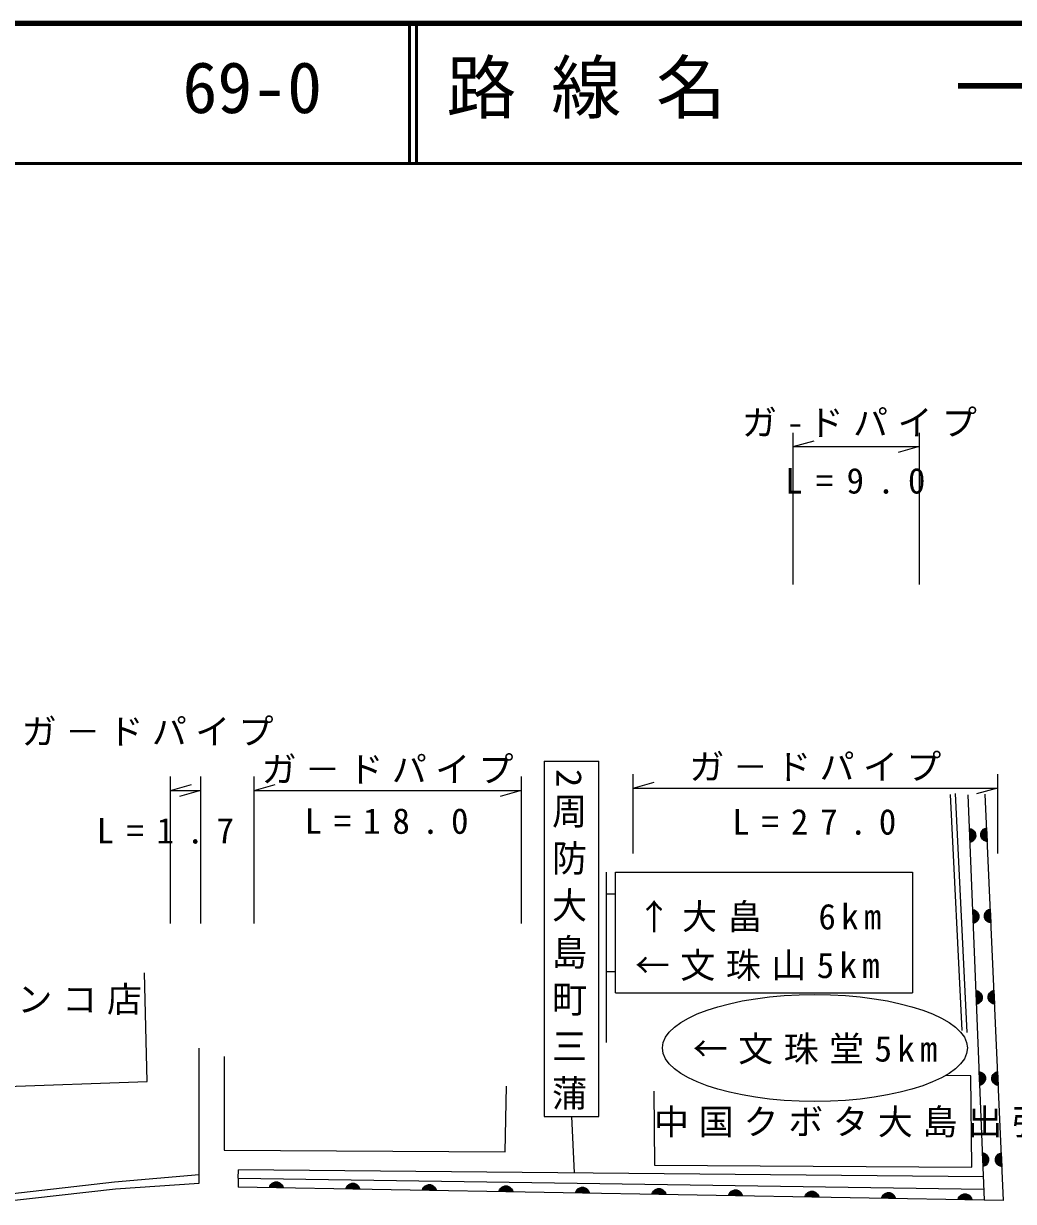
# Model space of a CAD drawing. Units: millimetres, scale not verified. Extents: x 40000 to 680000, y 20000 to 380000.
# Drawn here: x 150165 to 220908, y 295780 to 380000 of the extents above; entities that cross this region are included whole.
import ezdxf
from ezdxf.enums import TextEntityAlignment as Align

# ---------------------------------------------------------------- set-up
doc = ezdxf.new("R2010")
doc.units = ezdxf.units.MM
doc.header["$LTSCALE"] = 1000
for name, color, linetype, lineweight in [('M-BGD', 7, 'Continuous', 25), ('M-BMK-HTXT', 7, 'Continuous', 13), ('M-BMK-OTRS', 5, 'Continuous', 25), ('M-STR-STR3', 7, 'Continuous', 25), ('M-STR-STRC', 7, 'Continuous', 25), ('M-TTL', 2, 'Continuous', 140), ('M-TTL-LINE', 7, 'Continuous', 50)]:
    doc.layers.add(name, color=color, linetype=linetype, lineweight=lineweight)
doc.layers.add('M-STR-HTXT', color=7, linetype='Continuous')
doc.layers.add('M-TTL-TXT', color=7, linetype='Continuous')
doc.styles.add('@ＭＳ ゴシック', font='')
doc.styles.add('ＭＳ ゴシック', font='')
doc.styles.get('@ＭＳ ゴシック').set_extended_font_data('@MS Gothic')
doc.styles.get('ＭＳ ゴシック').set_extended_font_data('MS Gothic')

msp = doc.modelspace()

# ---------------------------------------------------------------- linework, layer by layer
at = {"layer": 'M-BGD'}
for p, q in [((205162, 339893), (205162, 350748)), ((214162, 350748), (214162, 339893)), ((205162, 349748), (206662, 350168)), ((205162, 349748), (214162, 349748)), ((214162, 349748), (212662, 349328)), ((160664, 315651), (160664, 326160)), ((162800, 326160), (162800, 315651)), ((166640, 315651), (166640, 326160)), ((185722, 326160), (185722, 315651)), ((193732, 320652), (193732, 326337)), ((219770, 326337), (219770, 320652)), ((160664, 325160), (162164, 325580)), ((160664, 325160), (162800, 325160)), ((162800, 325160), (161300, 324740)), ((166640, 325160), (168140, 325580)), ((166640, 325160), (185722, 325160)), ((185722, 325160), (184222, 324740)), ((193732, 325336), (195232, 325756)), ((193732, 325336), (219770, 325337)), ((219770, 325337), (218270, 324916)), ((216396, 324873), (217209, 308012)), ((216752, 324950), (217576, 307865)), ((218830, 295878), (217677, 324847)), ((218871, 324903), (220181, 295855)), ((217773, 322449), (217894, 322414)), ((217812, 321450), (217773, 322449)), ((217871, 321493), (217834, 322412)), ((217894, 322414), (217996, 322358)), ((217895, 322394), (217930, 321515)), ((217989, 321537), (217956, 322377)), ((217996, 322358), (218100, 322262)), ((218018, 322319), (218047, 321600)), ((218104, 321662), (218080, 322262)), ((218100, 322262), (218164, 322165)), ((218180, 321765), (218124, 321663)), ((218144, 322164), (218160, 321764)), ((218164, 322165), (218209, 322047)), ((218215, 321887), (218180, 321765)), ((218209, 322047), (218215, 321887)), ((218579, 322059), (218614, 322181)), ((218586, 321899), (218579, 322059)), ((218632, 321781), (218586, 321899)), ((218614, 322181), (218669, 322283)), ((218696, 321684), (218632, 321781)), ((218652, 321782), (218634, 322182)), ((218669, 322283), (218765, 322388)), ((218689, 322284), (218716, 321685)), ((218779, 321628), (218746, 322347)), ((218765, 322388), (218862, 322452)), ((218804, 322410), (218841, 321570)), ((218862, 322452), (218980, 322498)), ((218902, 321553), (218863, 322432)), ((218922, 322455), (218963, 321536)), ((218980, 322498), (219025, 321499)), ((217931, 321495), (217812, 321450)), ((218028, 321559), (217931, 321495)), ((218124, 321663), (218028, 321559)), ((218800, 321589), (218696, 321684)), ((218903, 321533), (218800, 321589)), ((219025, 321499), (218903, 321533)), ((219124, 316643), (219242, 316688)), ((219242, 316688), (219287, 315689)), ((218003, 316656), (218125, 316621)), ((218043, 315657), (218003, 316656)), ((218101, 315699), (218065, 316618)), ((218125, 316621), (218227, 316565)), ((218125, 316601), (218160, 315721)), ((218220, 315744), (218186, 316583)), ((218227, 316565), (218331, 316469)), ((218249, 316525), (218277, 315806)), ((218355, 315869), (218259, 315765)), ((218335, 315868), (218311, 316468)), ((218331, 316469), (218395, 316371)), ((218411, 315971), (218355, 315869)), ((218375, 316370), (218391, 315971)), ((218395, 316371), (218440, 316253)), ((218446, 316093), (218411, 315971)), ((218440, 316253), (218446, 316093)), ((218841, 316249), (218876, 316371)), ((218848, 316090), (218841, 316249)), ((218894, 315972), (218848, 316090)), ((218876, 316371), (218931, 316474)), ((218958, 315874), (218894, 315972)), ((218914, 315973), (218896, 316372)), ((218931, 316474), (219027, 316578)), ((218951, 316475), (218978, 315875)), ((219063, 315779), (218958, 315874)), ((219041, 315818), (219008, 316537)), ((219027, 316578), (219124, 316643)), ((219066, 316600), (219103, 315761)), ((219164, 315743), (219125, 316623)), ((219184, 316645), (219225, 315726)), ((218161, 315701), (218043, 315657)), ((218259, 315765), (218161, 315701)), ((219165, 315724), (219063, 315779)), ((219287, 315689), (219165, 315724)), ((158989, 304349), (158809, 312118)), ((218234, 310862), (218355, 310827)), ((218273, 309863), (218234, 310862)), ((218332, 309905), (218295, 310825)), ((218355, 310827), (218457, 310771)), ((218356, 310807), (218391, 309928)), ((218450, 309950), (218417, 310789)), ((219288, 310769), (219386, 310833)), ((219327, 310790), (219365, 309951)), ((219386, 310833), (219504, 310878)), ((219426, 309934), (219387, 310813)), ((219446, 310836), (219487, 309917)), ((219504, 310878), (219549, 309879)), ((218489, 309972), (218392, 309908)), ((218457, 310771), (218561, 310675)), ((218479, 310732), (218508, 310012)), ((218585, 310075), (218489, 309972)), ((218565, 310075), (218541, 310674)), ((218561, 310675), (218625, 310578)), ((218641, 310178), (218585, 310075)), ((218605, 310577), (218621, 310177)), ((218625, 310578), (218670, 310459)), ((218676, 310299), (218641, 310178)), ((218670, 310459), (218676, 310299)), ((219103, 310440), (219138, 310562)), ((219110, 310280), (219103, 310440)), ((219156, 310162), (219110, 310280)), ((219138, 310562), (219193, 310664)), ((219220, 310065), (219156, 310162)), ((219176, 310163), (219158, 310562)), ((219193, 310664), (219288, 310769)), ((219213, 310665), (219240, 310066)), ((219325, 309969), (219220, 310065)), ((219303, 310008), (219270, 310728)), ((219427, 309914), (219325, 309969)), ((218392, 309908), (218273, 309863)), ((219549, 309879), (219427, 309914)), ((162705, 297086), (162705, 306747)), ((164500, 306151), (164500, 299447)), ((218464, 305068), (218586, 305033)), ((218504, 304069), (218464, 305068)), ((218562, 304112), (218526, 305031)), ((218586, 305033), (218688, 304977)), ((218586, 305013), (218621, 304134)), ((218681, 304156), (218647, 304996)), ((218688, 304977), (218792, 304881)), ((218709, 304938), (218738, 304219)), ((218796, 304281), (218772, 304881)), ((218792, 304881), (218856, 304784)), ((219455, 304855), (219551, 304959)), ((219565, 304199), (219532, 304918)), ((219551, 304959), (219648, 305023)), ((219590, 304981), (219627, 304142)), ((219648, 305023), (219766, 305069)), ((219688, 304124), (219649, 305003)), ((219708, 305026), (219749, 304107)), ((219766, 305069), (219811, 304070)), ((142085, 303774), (158989, 304349)), ((217854, 304759), (216070, 304788)), ((217928, 298239), (217854, 304759)), ((218622, 304114), (218504, 304069)), ((218720, 304178), (218622, 304114)), ((218816, 304282), (218720, 304178)), ((218872, 304384), (218816, 304282)), ((218836, 304783), (218852, 304383)), ((218856, 304784), (218900, 304666)), ((218907, 304506), (218872, 304384)), ((218900, 304666), (218907, 304506)), ((219365, 304630), (219400, 304752)), ((219372, 304470), (219365, 304630)), ((219418, 304352), (219372, 304470)), ((219400, 304752), (219455, 304855)), ((219482, 304255), (219418, 304352)), ((219438, 304353), (219420, 304753)), ((219475, 304855), (219502, 304256)), ((219586, 304160), (219482, 304255)), ((219689, 304104), (219586, 304160)), ((219811, 304070), (219689, 304104)), ((184586, 299336), (184685, 304014)), ((195197, 303653), (195253, 298371)), ((164500, 299447), (184586, 299336)), ((218695, 299275), (218816, 299240)), ((218734, 298276), (218695, 299275)), ((218793, 298318), (218756, 299237)), ((218816, 299240), (218918, 299184)), ((218817, 299220), (218852, 298340)), ((218911, 298363), (218878, 299202)), ((218918, 299184), (219022, 299088)), ((218940, 299144), (218969, 298425)), ((219026, 298487), (219002, 299087)), ((219022, 299088), (219086, 298990)), ((219066, 298989), (219082, 298590)), ((219086, 298990), (219131, 298872)), ((219662, 298942), (219717, 299045)), ((219717, 299045), (219813, 299149)), ((219737, 299046), (219764, 298446)), ((219827, 298389), (219794, 299109)), ((219813, 299149), (219910, 299214)), ((219851, 299171), (219889, 298332)), ((219910, 299214), (220028, 299259)), ((219950, 298315), (219911, 299194)), ((219970, 299217), (220011, 298297)), ((220028, 299259), (220073, 298260)), ((195253, 298371), (217928, 298239)), ((218853, 298320), (218734, 298276)), ((218950, 298384), (218853, 298320)), ((219046, 298488), (218950, 298384)), ((219102, 298590), (219046, 298488)), ((219137, 298712), (219102, 298590)), ((219131, 298872), (219137, 298712)), ((219627, 298821), (219662, 298942)), ((219634, 298661), (219627, 298821)), ((219680, 298543), (219634, 298661)), ((219744, 298446), (219680, 298543)), ((219700, 298544), (219682, 298943)), ((219848, 298350), (219744, 298446)), ((219951, 298295), (219848, 298350)), ((220073, 298260), (219951, 298295)), ((165512, 297433), (165529, 298048))]:
    msp.add_line(p, q, dxfattribs=at)
msp.add_ellipse((206720, 306752), major_axis=(10902, 0), ratio=0.350514, dxfattribs=at)
at = {"layer": 'M-BMK-HTXT'}
for p, q in [((148689, 295780), (156737, 296679)), ((156737, 296679), (162705, 297088))]:
    msp.add_line(p, q, dxfattribs=at)
at = {"layer": 'M-BMK-OTRS'}
for p, q in [((156673, 297182), (162705, 297705)), ((218763, 297548), (165529, 298048)), ((148557, 296257), (156673, 297182))]:
    msp.add_line(p, q, dxfattribs=at)
at = {"layer": 'M-STR-STR3'}
for p, q in [((165512, 297433), (165496, 296804)), ((165512, 297433), (218799, 296653)), ((220181, 295855), (165496, 296804)), ((167730, 296765), (167772, 296884)), ((168730, 296748), (167730, 296765)), ((168691, 296808), (167771, 296824)), ((167772, 296884), (167834, 296983)), ((167792, 296884), (168672, 296869)), ((168653, 296929), (167813, 296944)), ((167834, 296983), (167935, 297081)), ((167874, 297002), (168594, 296990)), ((167935, 297081), (168036, 297140)), ((168535, 297051), (167935, 297061)), ((168036, 297140), (168157, 297178)), ((168036, 297120), (168436, 297113)), ((168157, 297178), (168317, 297175)), ((168317, 297175), (168436, 297133)), ((168436, 297133), (168535, 297071)), ((168535, 297071), (168634, 296969)), ((168634, 296969), (168692, 296868)), ((168692, 296868), (168730, 296748)), ((173198, 296670), (173241, 296789)), ((174198, 296653), (173198, 296670)), ((174159, 296713), (173240, 296729)), ((173241, 296789), (173302, 296888)), ((173260, 296789), (174140, 296774)), ((174121, 296834), (173282, 296849)), ((173302, 296888), (173404, 296986)), ((173343, 296908), (174063, 296895)), ((173404, 296986), (173505, 297045)), ((174004, 296956), (173404, 296966)), ((173505, 297045), (173626, 297083)), ((173505, 297025), (173905, 297018)), ((173626, 297083), (173786, 297080)), ((173786, 297080), (173905, 297038)), ((173905, 297038), (174004, 296976)), ((174004, 296976), (174102, 296874)), ((174102, 296874), (174160, 296773)), ((174160, 296773), (174198, 296653)), ((178667, 296575), (178709, 296694)), ((179667, 296558), (178667, 296575)), ((179628, 296619), (178708, 296634)), ((178709, 296694), (178771, 296793)), ((178729, 296694), (179609, 296679)), ((179590, 296739), (178750, 296754)), ((178771, 296793), (178873, 296892)), ((178811, 296813), (179531, 296800)), ((179472, 296861), (178872, 296872)), ((178873, 296892), (178974, 296950)), ((178973, 296930), (179373, 296923)), ((178974, 296950), (179094, 296988)), ((179094, 296988), (179254, 296985)), ((179254, 296985), (179373, 296943)), ((179373, 296943), (179473, 296881)), ((179473, 296881), (179571, 296780)), ((179571, 296780), (179629, 296679)), ((179629, 296679), (179667, 296558)), ((184136, 296480), (184178, 296600)), ((185135, 296463), (184136, 296480)), ((185097, 296524), (184177, 296540)), ((184178, 296600), (184239, 296699)), ((184198, 296599), (185077, 296584)), ((185059, 296644), (184219, 296659)), ((184239, 296699), (184341, 296797)), ((184280, 296718), (185000, 296705)), ((184341, 296797), (184442, 296855)), ((184941, 296766), (184341, 296777)), ((184442, 296855), (184563, 296893)), ((184442, 296835), (184842, 296828)), ((184563, 296893), (184723, 296890)), ((184723, 296890), (184842, 296848)), ((184842, 296848), (184941, 296786)), ((184941, 296786), (185039, 296685)), ((185039, 296685), (185098, 296584)), ((185098, 296584), (185135, 296463)), ((189604, 296385), (189646, 296505)), ((189646, 296505), (189708, 296604)), ((189666, 296504), (190546, 296489)), ((190527, 296549), (189687, 296564)), ((189708, 296604), (189810, 296702)), ((189748, 296623), (190468, 296610)), ((190409, 296672), (189809, 296682)), ((189810, 296702), (189911, 296760)), ((189910, 296740), (190310, 296733)), ((189911, 296760), (190031, 296798)), ((190031, 296798), (190191, 296795)), ((190191, 296795), (190311, 296753)), ((190311, 296753), (190410, 296692)), ((190410, 296692), (190508, 296590)), ((190508, 296590), (190566, 296489)), ((190566, 296489), (190604, 296368)), ((195115, 296410), (195177, 296509)), ((195996, 296455), (195156, 296469)), ((195177, 296509), (195278, 296607)), ((195217, 296528), (195937, 296516)), ((195278, 296607), (195379, 296665)), ((195878, 296577), (195278, 296587)), ((195379, 296665), (195500, 296703)), ((195379, 296645), (195779, 296638)), ((195500, 296703), (195660, 296700)), ((195660, 296700), (195779, 296658)), ((195779, 296658), (195878, 296597)), ((195878, 296597), (195976, 296495)), ((195976, 296495), (196035, 296394)), ((200645, 296414), (200747, 296512)), ((201346, 296482), (200746, 296492)), ((200747, 296512), (200848, 296570)), ((200847, 296550), (201248, 296543)), ((200848, 296570), (200969, 296608)), ((200969, 296608), (201129, 296606)), ((201129, 296606), (201248, 296564)), ((201248, 296564), (201347, 296502)), ((201347, 296502), (201445, 296400)), ((206215, 296417), (206316, 296475)), ((206316, 296475), (206437, 296513)), ((206316, 296456), (206716, 296449)), ((206437, 296513), (206597, 296511)), ((206597, 296511), (206716, 296469)), ((206716, 296469), (206815, 296407)), ((190604, 296368), (189604, 296385)), ((190565, 296429), (189645, 296445)), ((195073, 296291), (195115, 296410)), ((196073, 296273), (195073, 296291)), ((196034, 296334), (195114, 296350)), ((195135, 296409), (196015, 296394)), ((196035, 296394), (196073, 296273)), ((200541, 296196), (200583, 296315)), ((201541, 296178), (200541, 296196)), ((201502, 296239), (200582, 296255)), ((200583, 296315), (200645, 296414)), ((200603, 296315), (201483, 296299)), ((201464, 296360), (200624, 296374)), ((200686, 296433), (201405, 296421)), ((201445, 296400), (201503, 296299)), ((201503, 296299), (201541, 296178)), ((206010, 296101), (206052, 296220)), ((207010, 296083), (206010, 296101)), ((206971, 296144), (206051, 296160)), ((206052, 296220), (206114, 296319)), ((206072, 296220), (206952, 296205)), ((206933, 296265), (206093, 296279)), ((206114, 296319), (206215, 296417)), ((206154, 296338), (206874, 296326)), ((206815, 296387), (206215, 296397)), ((206815, 296407), (206914, 296305)), ((206914, 296305), (206972, 296204)), ((206972, 296204), (207010, 296083)), ((211479, 296006), (211521, 296125)), ((212478, 295989), (211479, 296006)), ((212439, 296049), (211520, 296065)), ((211521, 296125), (211582, 296224)), ((211541, 296125), (212420, 296110)), ((212401, 296170), (211562, 296184)), ((211582, 296224), (211684, 296322)), ((211623, 296244), (212342, 296231)), ((211684, 296322), (211785, 296381)), ((212284, 296292), (211684, 296302)), ((211785, 296381), (211906, 296419)), ((211785, 296361), (212185, 296354)), ((211906, 296419), (212066, 296416)), ((212066, 296416), (212185, 296374)), ((212185, 296374), (212284, 296312)), ((212284, 296312), (212382, 296210)), ((212382, 296210), (212440, 296109)), ((212440, 296109), (212478, 295989)), ((216947, 295911), (216989, 296030)), ((217947, 295894), (216947, 295911)), ((217908, 295954), (216988, 295970)), ((216989, 296030), (217051, 296129)), ((217009, 296030), (217889, 296015)), ((217870, 296075), (217030, 296090)), ((217051, 296129), (217153, 296228)), ((217091, 296149), (217811, 296136)), ((217752, 296197), (217152, 296208)), ((217153, 296228), (217254, 296286)), ((217253, 296266), (217653, 296259)), ((217254, 296286), (217374, 296324)), ((217374, 296324), (217534, 296321)), ((217534, 296321), (217654, 296279)), ((217654, 296279), (217753, 296217)), ((217753, 296217), (217851, 296115)), ((217851, 296115), (217909, 296014)), ((217909, 296014), (217947, 295894))]:
    msp.add_line(p, q, dxfattribs=at)
at = {"layer": 'M-STR-STRC'}
for p, q in [((187367, 327271), (187367, 301846)), ((187367, 327271), (191285, 327271)), ((191285, 301846), (191285, 327271)), ((191791, 319326), (191791, 307133)), ((192470, 310701), (192470, 319333)), ((192470, 319333), (213687, 319333)), ((213687, 319333), (213687, 310706)), ((191791, 317775), (192470, 317775)), ((191791, 312212), (192470, 312212)), ((192470, 310706), (213687, 310706)), ((187367, 301846), (191285, 301846)), ((189336, 301846), (189515, 297823))]:
    msp.add_line(p, q, dxfattribs=at)
at = {"layer": 'M-TTL'}
msp.add_line((680000, 380000), (40000, 380000), dxfattribs=at)
at = {"layer": 'M-TTL-LINE'}
for p, q in [((177750, 380000), (177750, 370000)), ((178250, 380000), (178250, 370000)), ((40000, 370000), (680000, 370000))]:
    msp.add_line(p, q, dxfattribs=at)

# ---------------------------------------------------------------- texts
at = {"layer": 'M-BMK-HTXT', "insert": (188017, 326700), "char_height": 1833, "attachment_point": 7, "rotation": 270, "style": '@ＭＳ ゴシック'}
msp.add_mtext('\\T1.28;\\W1.05;2周防大島町三蒲', dxfattribs=at)
at = {"layer": 'M-BMK-HTXT', "char_height": 1833, "attachment_point": 7, "style": 'ＭＳ ゴシック'}
for s, insert in [('\\T1.3;↑大畠\u30006km', (193980, 315028)), ('\\T1.3;←文珠山5km', (193860, 311548)), ('\\T1.28;パチンコ店', (143325, 309122)), ('\\T1.3;←文珠堂5km', (197991, 305578)), ('\\T1.28;中国クボタ大島出張所', (195217, 300353))]:
    msp.add_mtext(s, dxfattribs=dict(at, insert=insert))
at = {"layer": 'M-STR-HTXT', "char_height": 1833, "attachment_point": 7, "style": 'ＭＳ ゴシック'}
for s, insert in [('\\T1.27;ガ-ドパイプ', (201512, 350448)), ('\\T1.76;L=9.0', (204591, 346366)), ('\\T1.24;ガ－ドパイプ', (150032, 328360)), ('\\T1.24;ガ－ドパイプ', (167181, 325660)), ('\\T1.24;ガ－ドパイプ', (197751, 325836)), ('\\T1.68;L=18.0', (170243, 322035)), ('\\T1.68;L=27.0', (200814, 321979)), ('\\T1.72;L=1.7', (155377, 321344))]:
    msp.add_mtext(s, dxfattribs=dict(at, insert=insert))
at = {"layer": 'M-TTL-TXT', "style": 'ＭＳ ゴシック'}
for s, p in [('路 線 名', (180380, 372500)), ('一般国道437号', (216734, 372500)), ('69-0', (161521, 372500))]:
    msp.add_text(s, height=3666, dxfattribs=at).set_placement(p, align=Align.BOTTOM_LEFT)

doc.saveas('drawing.dxf')
